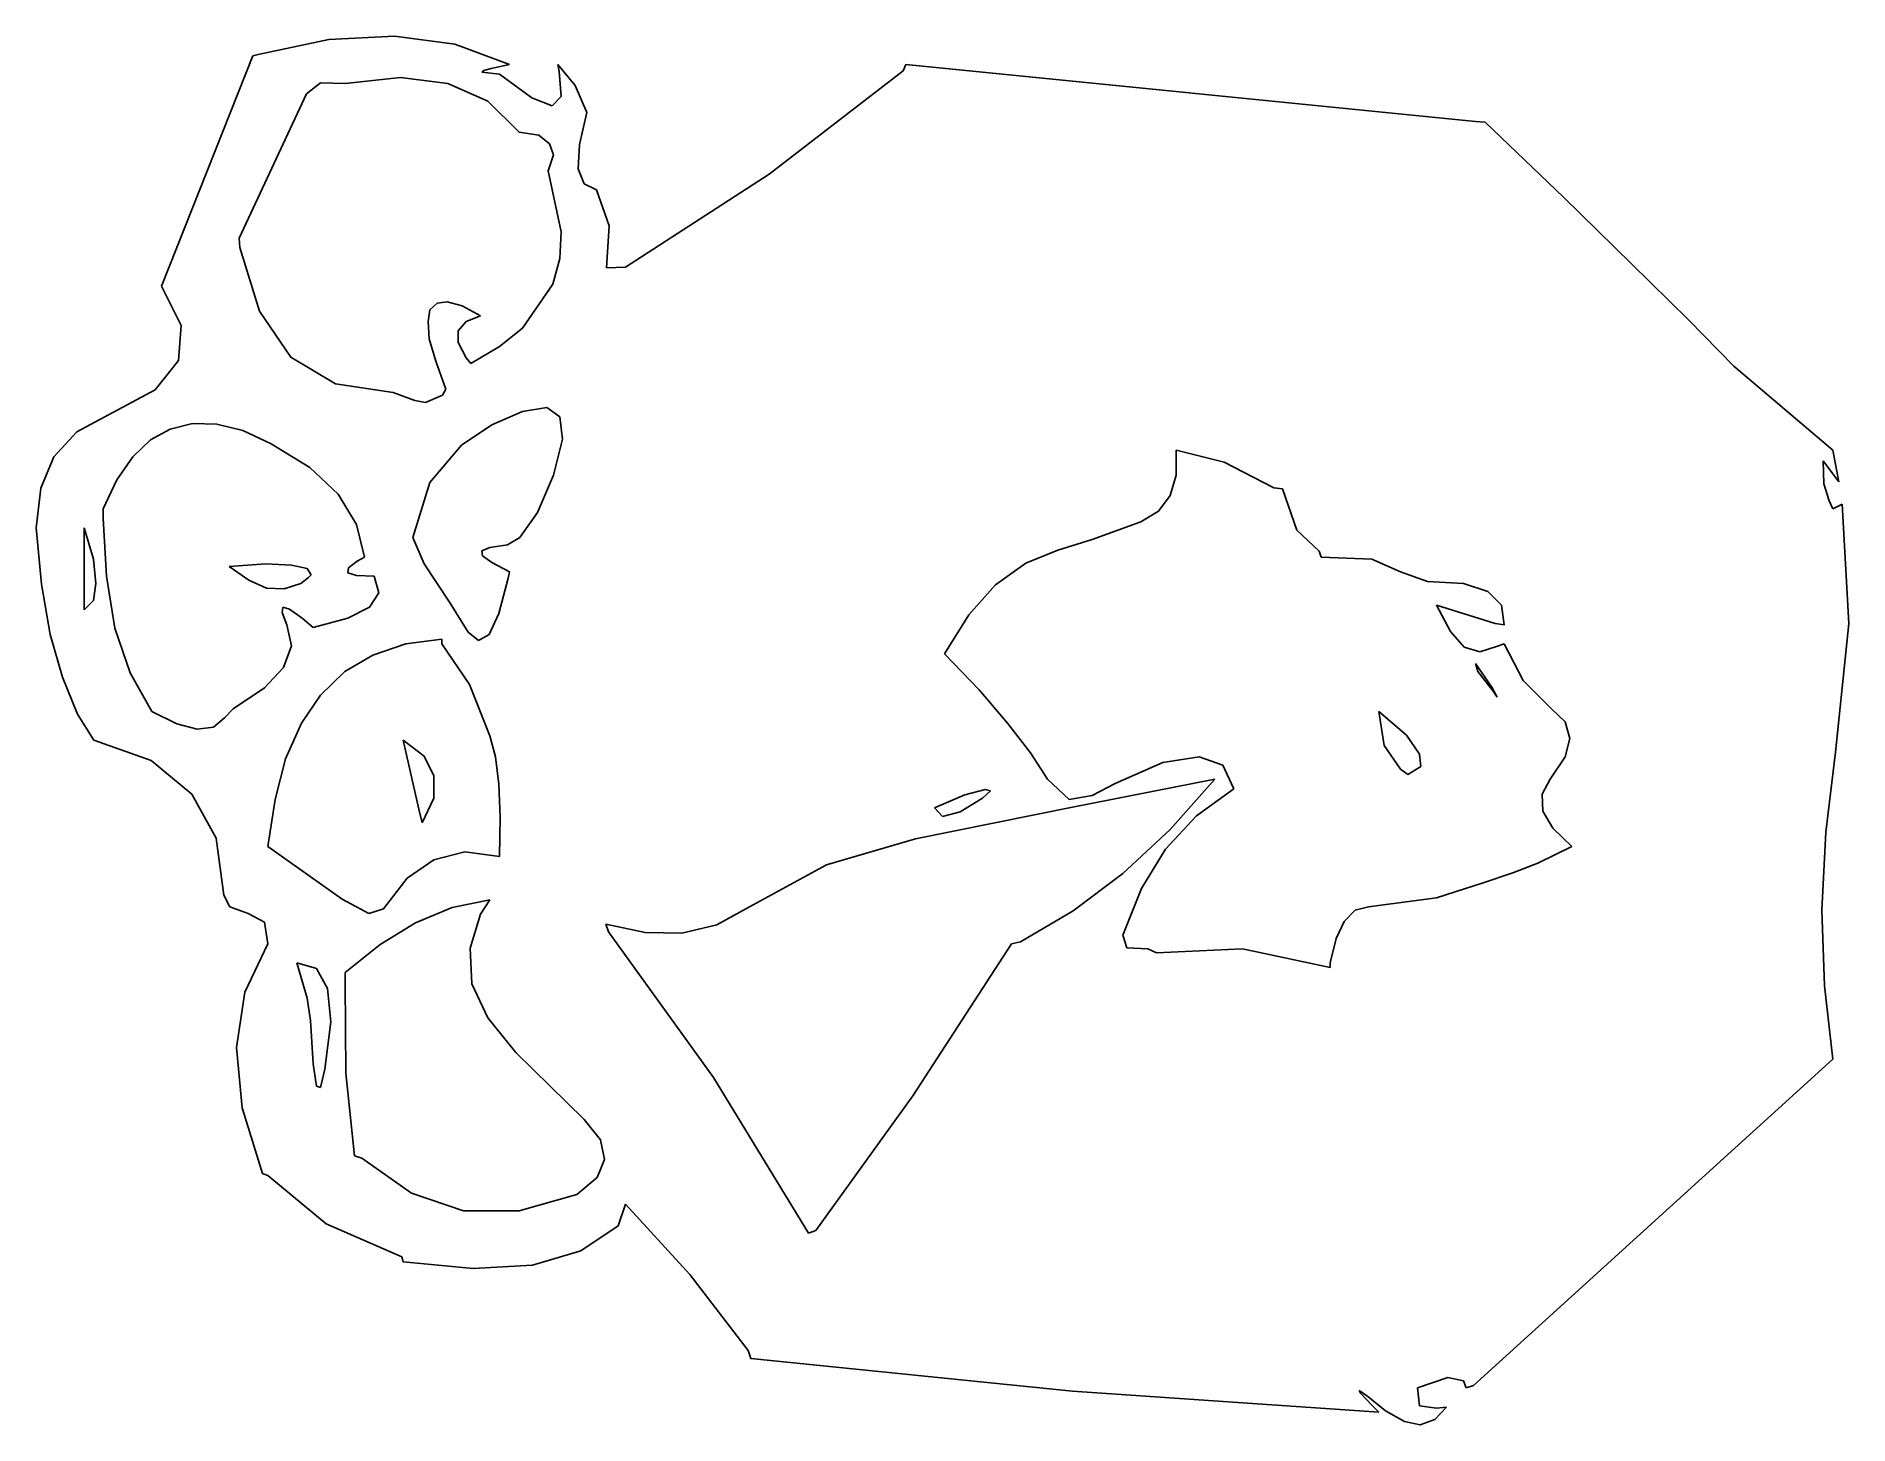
# Model space of a CAD drawing. Extents: x 0.77 to 3.53, y 12.74 to 14.86.
import ezdxf

# ---------------------------------------------------------------- set-up
doc = ezdxf.new("R2010")
doc.units = 0
doc.layers.get('0').update_dxf_attribs({"linetype": 'CONTINUOUS'})

msp = doc.modelspace()

# ---------------------------------------------------------------- linework, layer by layer
for p, q in [((1.2144, 14.8526), (1.1064, 14.8296)), ((1.3144, 14.8576), (1.2144, 14.8526)), ((1.4064, 14.8456), (1.3144, 14.8576)), ((1.4894, 14.8146), (1.4064, 14.8456)), ((1.0984, 14.8276), (0.9594, 14.4766)), ((1.1064, 14.8296), (1.0984, 14.8276)), ((1.4474, 14.8026), (1.4504, 14.8056)), ((1.4504, 14.8056), (1.4614, 14.8086)), ((1.4614, 14.8086), (1.4894, 14.8146)), ((1.5894, 14.7826), (1.5634, 14.8146)), ((1.5634, 14.8146), (1.5654, 14.8036)), ((2.0894, 14.8046), (1.8854, 14.6476)), ((2.0934, 14.8146), (2.0894, 14.8046)), ((2.9614, 14.7276), (2.0934, 14.8146)), ((1.1804, 14.7696), (1.2014, 14.7866)), ((1.2014, 14.7866), (1.2394, 14.7856)), ((1.2394, 14.7856), (1.3234, 14.7946)), ((1.3234, 14.7946), (1.3954, 14.7856)), ((1.3954, 14.7856), (1.4564, 14.7586)), ((1.4744, 14.7996), (1.4474, 14.8026)), ((1.5234, 14.7636), (1.4744, 14.7996)), ((1.5654, 14.8036), (1.5684, 14.7656)), ((1.6074, 14.7416), (1.5894, 14.7826)), ((1.0774, 14.5496), (1.1804, 14.7696)), ((1.4564, 14.7586), (1.5044, 14.7116)), ((1.5544, 14.7516), (1.5234, 14.7636)), ((1.5684, 14.7656), (1.5544, 14.7516)), ((1.5964, 14.6926), (1.6074, 14.7416)), ((2.9764, 14.7266), (2.9614, 14.7276)), ((3.0964, 14.6116), (2.9764, 14.7266)), ((1.5044, 14.7116), (1.5344, 14.7066)), ((1.5344, 14.7066), (1.5504, 14.6936)), ((1.5564, 14.6766), (1.5484, 14.6526)), ((1.5504, 14.6936), (1.5564, 14.6766)), ((1.5944, 14.6556), (1.5964, 14.6926)), ((1.5484, 14.6526), (1.5684, 14.5596)), ((1.6034, 14.6326), (1.5944, 14.6556)), ((1.8854, 14.6476), (1.6664, 14.5056)), ((1.6224, 14.6236), (1.6034, 14.6326)), ((1.6414, 14.5686), (1.6224, 14.6236)), ((3.1994, 14.5106), (3.0964, 14.6116)), ((1.5684, 14.5596), (1.5664, 14.5186)), ((1.6374, 14.5046), (1.6414, 14.5686)), ((1.0784, 14.5356), (1.0774, 14.5496)), ((1.1084, 14.4386), (1.0784, 14.5356)), ((1.5664, 14.5186), (1.5554, 14.4796)), ((1.6664, 14.5056), (1.6374, 14.5046)), ((3.2864, 14.4256), (3.1994, 14.5106)), ((0.9594, 14.4766), (0.9894, 14.4166)), ((1.5554, 14.4796), (1.5094, 14.4126)), ((1.3794, 14.4506), (1.3684, 14.4406)), ((1.3944, 14.4526), (1.3794, 14.4506)), ((1.4174, 14.4466), (1.3944, 14.4526)), ((1.4454, 14.4316), (1.4174, 14.4466)), ((1.1564, 14.3686), (1.1084, 14.4386)), ((1.3684, 14.4406), (1.3654, 14.4226)), ((1.3654, 14.4226), (1.3674, 14.3966)), ((1.4114, 14.4086), (1.4234, 14.4226)), ((1.4234, 14.4226), (1.4454, 14.4316)), ((3.3554, 14.3546), (3.2864, 14.4256)), ((0.9894, 14.4166), (0.9854, 14.3636)), ((1.3674, 14.3966), (1.3774, 14.3626)), ((1.4114, 14.3906), (1.4114, 14.4086)), ((1.4234, 14.3676), (1.4114, 14.3906)), ((1.5094, 14.4126), (1.4744, 14.3846)), ((0.9854, 14.3636), (0.9494, 14.3186)), ((1.2244, 14.3276), (1.1564, 14.3686)), ((1.3774, 14.3626), (1.3924, 14.3196)), ((1.4304, 14.3586), (1.4234, 14.3676)), ((1.4744, 14.3846), (1.4304, 14.3586)), ((3.5064, 14.2266), (3.3554, 14.3546)), ((0.9494, 14.3186), (0.8784, 14.2806)), ((1.3124, 14.3146), (1.2244, 14.3276)), ((1.3454, 14.3026), (1.3124, 14.3146)), ((1.3874, 14.3106), (1.3614, 14.2996)), ((1.3924, 14.3196), (1.3874, 14.3106)), ((0.8784, 14.2806), (0.8304, 14.2546)), ((1.3614, 14.2996), (1.3454, 14.3026)), ((1.4624, 14.2656), (1.5094, 14.2856)), ((1.5094, 14.2856), (1.5464, 14.2916)), ((1.5464, 14.2916), (1.5664, 14.2776)), ((0.8304, 14.2546), (0.7954, 14.2166)), ((0.9424, 14.2426), (0.9724, 14.2586)), ((0.9724, 14.2586), (1.0064, 14.2676)), ((1.0064, 14.2676), (1.0434, 14.2666)), ((1.0434, 14.2666), (1.0834, 14.2566)), ((1.0834, 14.2566), (1.1264, 14.2366)), ((1.4164, 14.2346), (1.4624, 14.2656)), ((1.5664, 14.2776), (1.5704, 14.2436)), ((0.9154, 14.2166), (0.9424, 14.2426)), ((1.1264, 14.2366), (1.1854, 14.2006)), ((1.3684, 14.1776), (1.4164, 14.2346)), ((1.5704, 14.2436), (1.5564, 14.1886)), ((2.5054, 14.2266), (2.5784, 14.2086)), ((2.5054, 14.1886), (2.5054, 14.2266)), ((3.5154, 14.1786), (3.5064, 14.2266)), ((0.7954, 14.2166), (0.7754, 14.1686)), ((0.8914, 14.1816), (0.9154, 14.2166)), ((1.1854, 14.2006), (1.2284, 14.1596)), ((2.5784, 14.2086), (2.6544, 14.1696)), ((3.4914, 14.2106), (3.5154, 14.1786)), ((3.4924, 14.1756), (3.4914, 14.2106)), ((0.8704, 14.1376), (0.8914, 14.1816)), ((1.3424, 14.0936), (1.3684, 14.1776)), ((1.5564, 14.1886), (1.5324, 14.1316)), ((2.4964, 14.1576), (2.5054, 14.1886)), ((2.6544, 14.1696), (2.6674, 14.1676)), ((3.5004, 14.1496), (3.4924, 14.1756)), ((0.7754, 14.1686), (0.7684, 14.1086)), ((1.2284, 14.1596), (1.2564, 14.1136)), ((2.4784, 14.1336), (2.4964, 14.1576)), ((2.6674, 14.1676), (2.6894, 14.1046)), ((3.5064, 14.1376), (3.5004, 14.1496)), ((3.5204, 14.1446), (3.5064, 14.1376)), ((3.5304, 13.9626), (3.5204, 14.1446)), ((0.8704, 14.1226), (0.8704, 14.1376)), ((0.8754, 14.0346), (0.8704, 14.1226)), ((1.5324, 14.1316), (1.5054, 14.0936)), ((2.3774, 14.0906), (2.4514, 14.1176)), ((2.4514, 14.1176), (2.4784, 14.1336)), ((0.7684, 14.1086), (0.7764, 14.0226)), ((0.8414, 14.0056), (0.8414, 14.1086)), ((0.8414, 14.1086), (0.8554, 14.0606)), ((1.2564, 14.1136), (1.2684, 14.0636)), ((1.3594, 14.0536), (1.3424, 14.0936)), ((1.5054, 14.0936), (1.4864, 14.0826)), ((2.3254, 14.0746), (2.3774, 14.0906)), ((2.6894, 14.1046), (2.7234, 14.0726)), ((0.8554, 14.0606), (0.8594, 14.0236)), ((1.2684, 14.0636), (1.2574, 14.0576)), ((1.4594, 14.0786), (1.4474, 14.0736)), ((1.4474, 14.0736), (1.4484, 14.0656)), ((1.4484, 14.0656), (1.4624, 14.0556)), ((1.4864, 14.0826), (1.4594, 14.0786)), ((2.2764, 14.0546), (2.3254, 14.0746)), ((2.7234, 14.0726), (2.7264, 14.0636)), ((2.7264, 14.0636), (2.8034, 14.0606)), ((2.8034, 14.0606), (2.8474, 14.0416)), ((0.8884, 13.9556), (0.8754, 14.0346)), ((1.0624, 14.0496), (1.1184, 14.0536)), ((1.0924, 14.0286), (1.0624, 14.0496)), ((1.1184, 14.0536), (1.1574, 14.0516)), ((1.1574, 14.0516), (1.1814, 14.0466)), ((1.1834, 14.0326), (1.1714, 14.0236)), ((1.1814, 14.0466), (1.1874, 14.0366)), ((1.1874, 14.0366), (1.1834, 14.0326)), ((1.2444, 14.0476), (1.2434, 14.0396)), ((1.2434, 14.0396), (1.2564, 14.0356)), ((1.2574, 14.0576), (1.2444, 14.0476)), ((1.2564, 14.0356), (1.2834, 14.0346)), ((1.2834, 14.0346), (1.2904, 14.0096)), ((1.3994, 13.9936), (1.3594, 14.0536)), ((1.4624, 14.0556), (1.4894, 14.0416)), ((1.4874, 14.0316), (1.4734, 13.9776)), ((1.4894, 14.0416), (1.4874, 14.0316)), ((2.2304, 14.0216), (2.2764, 14.0546)), ((2.8474, 14.0416), (2.8884, 14.0266)), ((0.7764, 14.0226), (0.7894, 13.9456)), ((0.8414, 13.9836), (0.8414, 14.0056)), ((0.8594, 14.0236), (0.8554, 13.9976)), ((1.1194, 14.0166), (1.0924, 14.0286)), ((1.1464, 14.0156), (1.1194, 14.0166)), ((1.1714, 14.0236), (1.1464, 14.0156)), ((1.2904, 14.0096), (1.2764, 13.9876)), ((2.1894, 13.9756), (2.2304, 14.0216)), ((2.8884, 14.0266), (2.9434, 14.0236)), ((2.9434, 14.0236), (2.9804, 14.0116)), ((2.9804, 14.0116), (3.0014, 13.9906)), ((0.8554, 13.9976), (0.8414, 13.9836)), ((1.1444, 13.9876), (1.1434, 13.9796)), ((1.1434, 13.9796), (1.1504, 13.9606)), ((1.1544, 13.9846), (1.1444, 13.9876)), ((1.1734, 13.9706), (1.1544, 13.9846)), ((1.2764, 13.9876), (1.2434, 13.9706)), ((1.4264, 13.9496), (1.3994, 13.9936)), ((1.4734, 13.9776), (1.4584, 13.9456)), ((2.9914, 13.9626), (2.9024, 13.9906)), ((2.9024, 13.9906), (2.9234, 13.9506)), ((3.0014, 13.9906), (3.0054, 13.9606)), ((0.9114, 13.8876), (0.8884, 13.9556)), ((1.1504, 13.9606), (1.1574, 13.9286)), ((1.1904, 13.9566), (1.1734, 13.9706)), ((1.2434, 13.9706), (1.1904, 13.9566)), ((1.4424, 13.9366), (1.4264, 13.9496)), ((2.1524, 13.9166), (2.1894, 13.9756)), ((2.9234, 13.9506), (2.9444, 13.9266)), ((3.0054, 13.9606), (2.9914, 13.9626)), ((3.5104, 13.7666), (3.5304, 13.9626)), ((0.7894, 13.9456), (0.8084, 13.8806)), ((1.1574, 13.9286), (1.1454, 13.8956)), ((1.2814, 13.9146), (1.3314, 13.9316)), ((1.3314, 13.9316), (1.3864, 13.9386)), ((1.3864, 13.9386), (1.3864, 13.9316)), ((1.3864, 13.9316), (1.4284, 13.8696)), ((1.4584, 13.9456), (1.4424, 13.9366)), ((2.9444, 13.9266), (2.9684, 13.9196)), ((2.9684, 13.9196), (2.9934, 13.9276)), ((2.9934, 13.9276), (3.0054, 13.9316)), ((3.0054, 13.9316), (3.0344, 13.8756)), ((1.1454, 13.8956), (1.1164, 13.8646)), ((1.2384, 13.8896), (1.2814, 13.9146)), ((2.2054, 13.8616), (2.1524, 13.9166)), ((2.9614, 13.9016), (2.9864, 13.8656)), ((2.9654, 13.8896), (2.9614, 13.9016)), ((0.8084, 13.8806), (0.8314, 13.8246)), ((0.9444, 13.8286), (0.9114, 13.8876)), ((1.2014, 13.8536), (1.2384, 13.8896)), ((1.4284, 13.8696), (1.4594, 13.7916)), ((2.9884, 13.8596), (2.9654, 13.8896)), ((2.9864, 13.8656), (2.9944, 13.8506)), ((3.0344, 13.8756), (3.0774, 13.8326)), ((1.1164, 13.8646), (1.0684, 13.8326)), ((1.1724, 13.8106), (1.2014, 13.8536)), ((2.2484, 13.8106), (2.2054, 13.8616)), ((2.9944, 13.8506), (2.9884, 13.8596)), ((0.8314, 13.8246), (0.8564, 13.7846)), ((0.9824, 13.8096), (0.9444, 13.8286)), ((1.0554, 13.8186), (1.0384, 13.8046)), ((1.0684, 13.8326), (1.0554, 13.8186)), ((1.1484, 13.7566), (1.1724, 13.8106)), ((2.2834, 13.7656), (2.2484, 13.8106)), ((2.8144, 13.8286), (2.8564, 13.7926)), ((2.8224, 13.7766), (2.8144, 13.8286)), ((3.0774, 13.8326), (3.0984, 13.8126)), ((3.0984, 13.8126), (3.1054, 13.7876)), ((0.8564, 13.7846), (0.9434, 13.7536)), ((1.0134, 13.8016), (0.9824, 13.8096)), ((1.0384, 13.8046), (1.0134, 13.8016)), ((1.3514, 13.6796), (1.3274, 13.7846)), ((1.3274, 13.7846), (1.3594, 13.7606)), ((1.4594, 13.7916), (1.4684, 13.7596)), ((2.8564, 13.7926), (2.8764, 13.7636)), ((3.1054, 13.7876), (3.0984, 13.7596)), ((1.1324, 13.6946), (1.1484, 13.7566)), ((1.3594, 13.7606), (1.3744, 13.7306)), ((1.4684, 13.7596), (1.4734, 13.7176)), ((2.3094, 13.7256), (2.2834, 13.7656)), ((2.5404, 13.7596), (2.4854, 13.7506)), ((2.5764, 13.7466), (2.5404, 13.7596)), ((2.8474, 13.7406), (2.8224, 13.7766)), ((2.8764, 13.7636), (2.8784, 13.7446)), ((3.0984, 13.7596), (3.0754, 13.7256)), ((3.4954, 13.6446), (3.5104, 13.7666)), ((0.9434, 13.7536), (1.0054, 13.7026)), ((1.3744, 13.7306), (1.3744, 13.6966)), ((2.4854, 13.7506), (2.4124, 13.7186)), ((2.5934, 13.7106), (2.5764, 13.7466)), ((2.8584, 13.7326), (2.8474, 13.7406)), ((2.8784, 13.7446), (2.8584, 13.7326)), ((1.0054, 13.7026), (1.0424, 13.6356)), ((1.4734, 13.7176), (1.4754, 13.6676)), ((2.1374, 13.6816), (2.1834, 13.7016)), ((2.1834, 13.7016), (2.2144, 13.7096)), ((2.2224, 13.7076), (2.2104, 13.6966)), ((2.2144, 13.7096), (2.2224, 13.7076)), ((2.3424, 13.6946), (2.3094, 13.7256)), ((2.3774, 13.7006), (2.3424, 13.6946)), ((2.3474, 13.6826), (2.5644, 13.7256)), ((2.4124, 13.7186), (2.3774, 13.7006)), ((2.5644, 13.7256), (2.4964, 13.6486)), ((2.5364, 13.6696), (2.5934, 13.7106)), ((3.0754, 13.7256), (3.0634, 13.7026)), ((3.0634, 13.7026), (3.0644, 13.6766)), ((1.1214, 13.6226), (1.1324, 13.6946)), ((1.3564, 13.6586), (1.3514, 13.6796)), ((1.3744, 13.6966), (1.3564, 13.6586)), ((2.1084, 13.6346), (2.3474, 13.6826)), ((2.1494, 13.6686), (2.1374, 13.6816)), ((2.1764, 13.6756), (2.1494, 13.6686)), ((2.2104, 13.6966), (2.1764, 13.6756)), ((3.0644, 13.6766), (3.0794, 13.6506)), ((1.4754, 13.6676), (1.4744, 13.6076)), ((2.4964, 13.6486), (2.4244, 13.5816)), ((2.4894, 13.6186), (2.5364, 13.6696)), ((3.0794, 13.6506), (3.1084, 13.6226)), ((3.4894, 13.5256), (3.4954, 13.6446)), ((1.0424, 13.6356), (1.0544, 13.5486)), ((1.2344, 13.5426), (1.1214, 13.6226)), ((1.9724, 13.5946), (2.1084, 13.6346)), ((2.4524, 13.5586), (2.4894, 13.6186)), ((3.1084, 13.6226), (3.0564, 13.5976)), ((1.3744, 13.6026), (1.3334, 13.5746)), ((1.4214, 13.6146), (1.3744, 13.6026)), ((1.4744, 13.6076), (1.4214, 13.6146)), ((1.8554, 13.5306), (1.9724, 13.5946)), ((3.0564, 13.5976), (3.0184, 13.5826)), ((1.3334, 13.5746), (1.2974, 13.5276)), ((2.4244, 13.5816), (2.3484, 13.5246)), ((2.9734, 13.5676), (2.9024, 13.5446)), ((3.0184, 13.5826), (2.9734, 13.5676)), ((1.0544, 13.5486), (1.0634, 13.5306)), ((1.2754, 13.5206), (1.2344, 13.5426)), ((1.4024, 13.5296), (1.4594, 13.5416)), ((1.4594, 13.5416), (1.4454, 13.5196)), ((2.4244, 13.4876), (2.4524, 13.5586)), ((2.9024, 13.5446), (2.7984, 13.5306)), ((1.0634, 13.5306), (1.0914, 13.5206)), ((1.0914, 13.5206), (1.1164, 13.5076)), ((1.1164, 13.5076), (1.1214, 13.4746)), ((1.2974, 13.5276), (1.2754, 13.5206)), ((1.2924, 13.4736), (1.3464, 13.5066)), ((1.3464, 13.5066), (1.4024, 13.5296)), ((1.4454, 13.5196), (1.4294, 13.4676)), ((1.8054, 13.5036), (1.8554, 13.5306)), ((2.3484, 13.5246), (2.2684, 13.4776)), ((2.7614, 13.5086), (2.7494, 13.4826)), ((2.7784, 13.5256), (2.7614, 13.5086)), ((2.7984, 13.5306), (2.7784, 13.5256)), ((3.4934, 13.4106), (3.4894, 13.5256)), ((1.6404, 13.4926), (1.6364, 13.5046)), ((1.6364, 13.5046), (1.6964, 13.4916)), ((1.8004, 13.2706), (1.6404, 13.4926)), ((1.6964, 13.4916), (1.7524, 13.4906)), ((1.7524, 13.4906), (1.8054, 13.5036)), ((2.4304, 13.4686), (2.4244, 13.4876)), ((2.7494, 13.4826), (2.7404, 13.4456)), ((1.1214, 13.4746), (1.0864, 13.4006)), ((1.2394, 13.4306), (1.2924, 13.4736)), ((1.4294, 13.4676), (1.4324, 13.4136)), ((2.2544, 13.4746), (2.1044, 13.2426)), ((2.2684, 13.4776), (2.2544, 13.4746)), ((2.4624, 13.4666), (2.4304, 13.4686)), ((2.4754, 13.4606), (2.4624, 13.4666)), ((2.6064, 13.4666), (2.4754, 13.4606)), ((2.7404, 13.4386), (2.6064, 13.4666)), ((1.1654, 13.4456), (1.1954, 13.4366)), ((1.1814, 13.3916), (1.1654, 13.4456)), ((1.1954, 13.4366), (1.2124, 13.4066)), ((1.2394, 13.4156), (1.2394, 13.4306)), ((2.7404, 13.4456), (2.7404, 13.4386)), ((1.0864, 13.4006), (1.0734, 13.3166)), ((1.2124, 13.4066), (1.2174, 13.3556)), ((1.2404, 13.2776), (1.2394, 13.4156)), ((1.4324, 13.4136), (1.4564, 13.3616)), ((3.5064, 13.2986), (3.4934, 13.4106)), ((1.1864, 13.3576), (1.1814, 13.3916)), ((1.1904, 13.2916), (1.1864, 13.3576)), ((1.2174, 13.3556), (1.2084, 13.2836)), ((1.4564, 13.3616), (1.4994, 13.3086)), ((1.0734, 13.3166), (1.0824, 13.2246)), ((1.1954, 13.2576), (1.1904, 13.2916)), ((1.4994, 13.3086), (1.6034, 13.2066)), ((2.9584, 12.8016), (3.5064, 13.2986)), ((1.2084, 13.2836), (1.2014, 13.2556)), ((1.2534, 13.1516), (1.2404, 13.2776)), ((1.9454, 13.0336), (1.8004, 13.2706)), ((1.2014, 13.2556), (1.1954, 13.2576)), ((2.1044, 13.2426), (1.9564, 13.0376)), ((1.0824, 13.2246), (1.1134, 13.1246)), ((1.6034, 13.2066), (1.6284, 13.1756)), ((1.6284, 13.1756), (1.6344, 13.1456)), ((1.2644, 13.1476), (1.2534, 13.1516)), ((1.3404, 13.0946), (1.2644, 13.1476)), ((1.1134, 13.1246), (1.1214, 13.1216)), ((1.1214, 13.1216), (1.2104, 13.0476)), ((1.6344, 13.1456), (1.6234, 13.1186)), ((1.4194, 13.0676), (1.3404, 13.0946)), ((1.5924, 13.0926), (1.5044, 13.0676)), ((1.6234, 13.1186), (1.5924, 13.0926)), ((1.5044, 13.0676), (1.4194, 13.0676)), ((1.6554, 13.0446), (1.6664, 13.0776)), ((1.6664, 13.0776), (1.7644, 12.9706)), ((1.2104, 13.0476), (1.3254, 12.9976)), ((1.5984, 13.0066), (1.6554, 13.0446)), ((1.9564, 13.0376), (1.9454, 13.0336)), ((1.3254, 12.9976), (1.3274, 12.9896)), ((1.3274, 12.9896), (1.4344, 12.9796)), ((1.4344, 12.9796), (1.5244, 12.9846)), ((1.5244, 12.9846), (1.5984, 13.0066)), ((1.7644, 12.9706), (1.8534, 12.8546)), ((1.8534, 12.8546), (1.8574, 12.8426)), ((1.8574, 12.8426), (2.3474, 12.7926)), ((2.3474, 12.7926), (2.8144, 12.7606)), ((2.7864, 12.7896), (2.7844, 12.7936)), ((2.7844, 12.7936), (2.7974, 12.7846)), ((2.8034, 12.7716), (2.7864, 12.7896)), ((2.8734, 12.7976), (2.9194, 12.8136)), ((2.8764, 12.7706), (2.8734, 12.7976)), ((2.9194, 12.8136), (2.9434, 12.8086)), ((2.9434, 12.8086), (2.9474, 12.7976)), ((2.9474, 12.7976), (2.9584, 12.8016)), ((2.7974, 12.7846), (2.8244, 12.7626)), ((2.8144, 12.7606), (2.8034, 12.7716)), ((2.8244, 12.7626), (2.8534, 12.7466)), ((2.9024, 12.7666), (2.8764, 12.7706)), ((2.8994, 12.7496), (2.9174, 12.7686)), ((2.9174, 12.7686), (2.9024, 12.7666)), ((2.8534, 12.7466), (2.8774, 12.7416)), ((2.8774, 12.7416), (2.8994, 12.7496))]:
    msp.add_line(p, q)

doc.saveas('drawing.dxf')
